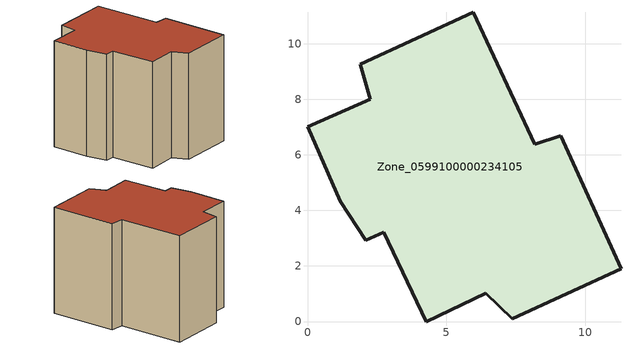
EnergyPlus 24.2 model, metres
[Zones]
Zone_0599100000234105
 floor ground (C_G): 2.25,8 1.89,9.26 5.97,11.12 8.18,6.37 9.12,6.69 11.28,1.89 7.37,0.1 6.42,1.02 4.28,0 2.75,3.21 2.1,2.92 1.18,4.32 0,7.01 z0
 wall outside (C_F): 6.42,1.02 7.37,0.1 11.28,1.89 9.12,6.69 8.18,6.37 5.97,11.12 1.89,9.26 2.25,8 0,7.01 1.18,4.32 2.1,2.92 2.75,3.21 4.28,0 6.42,1.02 z0:8.38
 roof outside (C_R): 0,7.01 1.18,4.32 2.1,2.92 2.75,3.21 4.28,0 6.42,1.02 7.37,0.1 11.28,1.89 9.12,6.69 8.18,6.37 5.97,11.12 1.89,9.26 2.25,8 z8.38
[BUILDING]
Pand.0599100000234105: North Axis=0; Terrain=City; Loads Convergence Tolerance Value=0.04; Temperature Convergence Tolerance Value=0.4; Solar Distribution=FullExterior; Maximum Number of Warmup Days=25; Minimum Number of Warmup Days=1
[Site:Location]
Rotterdam.The.Hague.AP_ZH_NLD Design_Conditions: Latitude=51.96; Longitude=4.45; Time Zone=1; Elevation=-4.5
[SITE:GROUNDTEMPERATURE:BUILDINGSURFACE]
18, 18, 18, 18, 18, 18, 18, 18, 18, 18, 18, 18
[MATERIAL] Thermal Absorptance=0.9; Solar Absorptance=0.7; Visible Absorptance=0.7
Name | Roughness | Thickness | Conductivity | Density | Specific Heat
G.TC.1946-1964 | MediumSmooth | 0.15 | 1 | 540 | 1210
F.TC.1946-1964 | Rough | 0.3 | 0.857143 | 1920 | 840
R.TC.1946-1964 | MediumRough | 0.2 | 0.235294 | 1500 | 1000
[CONSTRUCTION]
C_G: G.TC.1946-1964
C_F: F.TC.1946-1964
C_R: R.TC.1946-1964
[ZONE]
Zone_0599100000234105: Type=1; Multiplier=1; Ceiling Height=Autocalculate; Volume=Autocalculate; Floor Area=autocalculate; Part of Total Floor Area=Yes
[ZONEINFILTRATION:DESIGNFLOWRATE]
Infil_Zone_0599100000234105: Zone or ZoneList or Space or SpaceList=Zone_0599100000234105; Schedule=AlwaysOn; Design Flow Rate Calculation Method=Flow/Area; Flow Rate per Floor Area=0.003; Constant Term Coefficient=1; Temperature Term Coefficient=0; Velocity Term Coefficient=0; Velocity Squared Term Coefficient=0
[HVACTEMPLATE:ZONE:IDEALLOADSAIRSYSTEM]
Zone_0599100000234105: Maximum Heating Supply Air Temperature=50; Minimum Cooling Supply Air Temperature=13; Maximum Heating Supply Air Humidity Ratio=0.0156; Minimum Cooling Supply Air Humidity Ratio=0.0077; Heating Limit=NoLimit; Cooling Limit=NoLimit; Dehumidification Control Type=ConstantSensibleHeatRatio; Cooling Sensible Heat Ratio=0.7; Dehumidification Setpoint=60; Humidification Control Type=None; Humidification Setpoint=30; Outdoor Air Method=None; Outdoor Air Flow Rate per Person=0.00944; Outdoor Air Flow Rate per Zone Floor Area=0; Outdoor Air Flow Rate per Zone=0; Demand Controlled Ventilation Type=None; Outdoor Air Economizer Type=NoEconomizer; Heat Recovery Type=None; Sensible Heat Recovery Effectiveness=0.7; Latent Heat Recovery Effectiveness=0.65
[ZONECONTROL:THERMOSTAT]
ThermostatControl_Zone_0599100000234105: Zone or ZoneList=Zone_0599100000234105; Control Type Schedule=DualSetpointControlType; Control 1=Thermostat_Zone_0599100000234105; Temperature Difference Between Cutout And Setpoint=0
[THERMOSTATSETPOINT:DUALSETPOINT]
Thermostat_Zone_0599100000234105: Heating Setpoint Temperature Schedule=HeatingSetpoint_Zone_0599100000234105; Cooling Setpoint Temperature Schedule=CoolingSetpoint_Zone_0599100000234105
[SCHEDULE:COMPACT]
HeatingSetpoint_Zone_0599100000234105: Through: 12/31, For: AllDays, Until: 24:00, 21
CoolingSetpoint_Zone_0599100000234105: Through: 12/31, For: AllDays, Until: 24:00, 24
DualSetpointControlType: Through: 12/31, For: AllDays, Until: 24:00, 4
AlwaysOn: Through: 12/31, For: AllDays, Until: 24:00, 1
